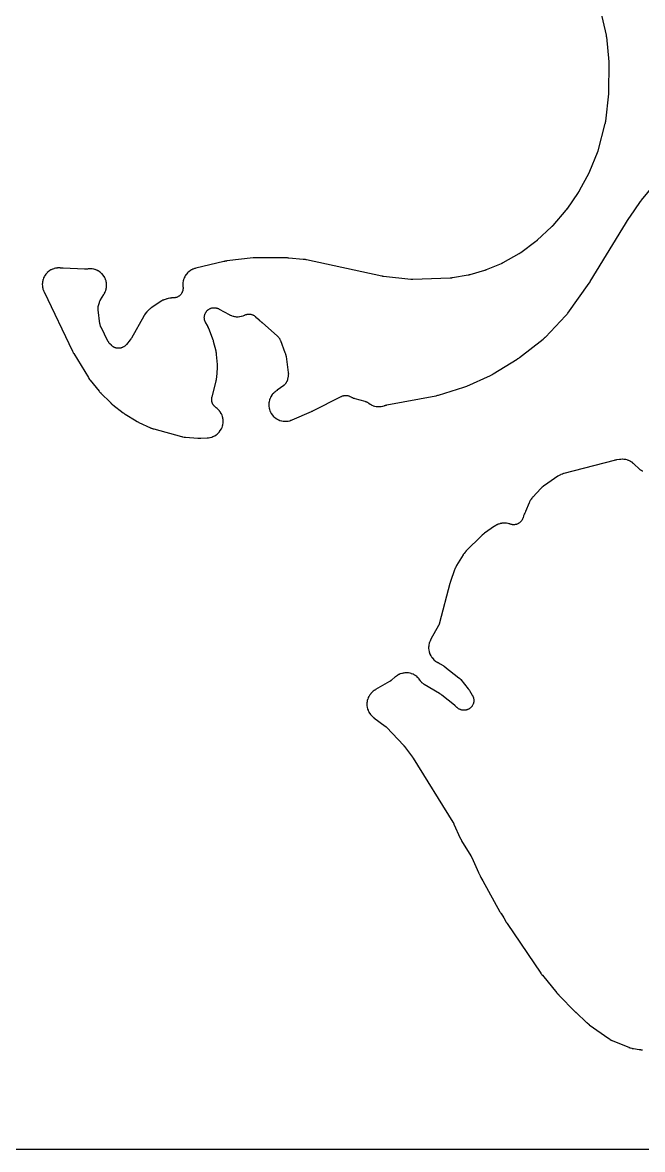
# Model space of a CAD drawing. Header units: millimetres. Extents: x 0 to 300, y 0 to 300.
# Drawn here: x 108.8 to 202.8, y -0.1 to 170.6 of the extents above; entities that cross this region are included whole.
import ezdxf

# ---------------------------------------------------------------- set-up
doc = ezdxf.new("R2010")
doc.units = ezdxf.units.MM
doc.layers.add('CUT', color=7, linetype='CONTINUOUS')

msp = doc.modelspace()

# ---------------------------------------------------------------- linework, layer by layer
at = {"layer": 'CUT'}
for points in [[(300.012, 298.5625), (300.012, 1.4375), (300.012, 0.5522), (300.0084, 0.4788), (299.9998, 0.4206), (299.9855, 0.3635), (299.9657, 0.3082), (299.9405, 0.255), (299.9103, 0.2046), (299.8753, 0.1573), (299.8358, 0.1137), (299.7922, 0.0743), (299.745, 0.0392), (299.6945, 0.009), (299.6414, -0.0162), (299.586, -0.036), (299.5289, -0.0503), (299.4708, -0.0589), (299.3973, -0.0625), (298.512, -0.0625), (1.4375, -0.0625)], [(196.0452, 173.8855), (197.2278, 168.7055), (197.2309, 168.6917), (197.2377, 168.6596), (197.2405, 168.6458), (197.2438, 168.629), (197.2464, 168.6152), (197.2522, 168.5828), (197.2545, 168.569), (197.2581, 168.5471), (197.2603, 168.5332), (197.2651, 168.5007), (197.267, 168.4868), (197.2692, 168.4697), (197.271, 168.4558), (197.2747, 168.4232), (197.2762, 168.4092), (197.652, 164.6408), (197.6532, 164.6282), (197.6557, 164.599), (197.6567, 164.5864), (197.6578, 164.5711), (197.6586, 164.5585), (197.6603, 164.5292), (197.6609, 164.5166), (197.6618, 164.4967), (197.6623, 164.4841), (197.6631, 164.4547), (197.6634, 164.4421), (197.6636, 164.4268), (197.6637, 164.4142), (197.6638, 164.3848), (197.6637, 164.3722), (197.6093, 160.0412), (197.6091, 160.0301), (197.6084, 160.0044), (197.6081, 159.9933), (197.6076, 159.9799), (197.6071, 159.9688), (197.6058, 159.9431), (197.6052, 159.9321), (197.6041, 159.9147), (197.6034, 159.9037), (197.6015, 159.878), (197.6006, 159.867), (197.5995, 159.8536), (197.5984, 159.8426), (197.5959, 159.817), (197.5948, 159.806), (197.1324, 155.6455), (197.1304, 155.6293), (197.1255, 155.5913), (197.1233, 155.5751), (197.1203, 155.5553), (197.1178, 155.5391), (197.1115, 155.5014), (197.1086, 155.4853), (197.1039, 155.4599), (197.1008, 155.4438), (197.0931, 155.4063), (197.0897, 155.3903), (197.0853, 155.3708), (197.0816, 155.3548), (197.0726, 155.3177), (197.0686, 155.3018), (195.986, 151.1724), (195.982, 151.1578), (195.9725, 151.1239), (195.9683, 151.1093), (195.963, 151.0917), (195.9586, 151.0772), (195.9479, 151.0436), (195.9432, 151.0292), (195.9357, 151.0066), (195.9307, 150.9923), (195.919, 150.9591), (195.9138, 150.9449), (195.9073, 150.9276), (195.9019, 150.9135), (195.8891, 150.8807), (195.8834, 150.8666), (194.7137, 148.0274), (194.7092, 148.0166), (194.6985, 147.9916), (194.6938, 147.9809), (194.6881, 147.9678), (194.6833, 147.9572), (194.6719, 147.9324), (194.667, 147.9219), (194.6591, 147.9052), (194.654, 147.8947), (194.6421, 147.8702), (194.6369, 147.8598), (194.6304, 147.8471), (194.6251, 147.8367), (194.6125, 147.8126), (194.607, 147.8023), (193.1529, 145.1055), (193.1469, 145.0947), (193.1329, 145.0695), (193.1268, 145.0587), (193.1193, 145.0457), (193.1131, 145.035), (193.0984, 145.0103), (193.092, 144.9997), (193.0818, 144.9831), (193.0753, 144.9726), (193.0599, 144.9482), (193.0533, 144.9378), (193.0451, 144.9252), (193.0383, 144.9149), (193.0222, 144.891), (193.0153, 144.8808), (191.2723, 142.3562), (191.2659, 142.3471), (191.2509, 142.3259), (191.2444, 142.3168), (191.2364, 142.3058), (191.2298, 142.2969), (191.2142, 142.2761), (191.2075, 142.2672), (191.1968, 142.2532), (191.19, 142.2444), (191.1739, 142.224), (191.167, 142.2153), (191.1585, 142.2047), (191.1514, 142.1961), (191.1349, 142.1761), (191.1277, 142.1675), (189.1778, 139.8675), (189.1694, 139.8578), (189.1497, 139.8353), (189.1412, 139.8257), (189.1308, 139.814), (189.1221, 139.8045), (189.1018, 139.7826), (189.0931, 139.7732), (189.0791, 139.7585), (189.0702, 139.7493), (189.0493, 139.7279), (189.0402, 139.7188), (189.0291, 139.7078), (189.02, 139.6988), (188.9985, 139.678), (188.9892, 139.6692), (186.803, 137.6178), (186.7936, 137.6092), (186.7717, 137.5892), (186.7622, 137.5807), (186.7506, 137.5704), (186.7411, 137.562), (186.7186, 137.5427), (186.7089, 137.5345), (186.6935, 137.5216), (186.6837, 137.5135), (186.6607, 137.4948), (186.6508, 137.4868), (186.6386, 137.4772), (186.6286, 137.4694), (186.605, 137.4513), (186.5949, 137.4436), (184.2959, 135.7299), (184.284, 135.7212), (184.256, 135.701), (184.2439, 135.6925), (184.2291, 135.6822), (184.2169, 135.6738), (184.1883, 135.6546), (184.1759, 135.6465), (184.1564, 135.6338), (184.1439, 135.6259), (184.1146, 135.6076), (184.102, 135.5998), (184.0866, 135.5905), (184.0739, 135.583), (184.044, 135.5657), (184.0312, 135.5584), (181.5926, 134.1971), (181.5811, 134.1907), (181.554, 134.1761), (181.5423, 134.1699), (181.5281, 134.1625), (181.5163, 134.1565), (181.4888, 134.1427), (181.477, 134.1369), (181.4583, 134.1278), (181.4464, 134.1222), (181.4185, 134.1092), (181.4065, 134.1037), (181.3918, 134.0971), (181.3797, 134.0918), (181.3515, 134.0797), (181.3394, 134.0745), (179.0684, 133.1358), (179.057, 133.1312), (179.0304, 133.1206), (179.019, 133.1162), (179.005, 133.1108), (178.9935, 133.1065), (178.9666, 133.0967), (178.9551, 133.0926), (178.9368, 133.0861), (178.9252, 133.0822), (178.898, 133.0731), (178.8864, 133.0692), (178.8721, 133.0647), (178.8604, 133.061), (178.833, 133.0526), (178.8213, 133.0491), (176.5877, 132.3998), (176.5757, 132.3965), (176.5478, 132.3888), (176.5358, 132.3855), (176.5212, 132.3817), (176.5091, 132.3787), (176.481, 132.3717), (176.4689, 132.3689), (176.4498, 132.3644), (176.4377, 132.3617), (176.4094, 132.3556), (176.3973, 132.353), (176.3824, 132.35), (176.3702, 132.3476), (176.3418, 132.3422), (176.3296, 132.34), (173.9447, 131.9244), (173.9298, 131.922), (173.8952, 131.9165), (173.8803, 131.9143), (173.8621, 131.9118), (173.8472, 131.9098), (173.8124, 131.9055), (173.7974, 131.9038), (173.7739, 131.9013), (173.7589, 131.8998), (173.724, 131.8967), (173.709, 131.8955), (173.6907, 131.8942), (173.6757, 131.8932), (173.6406, 131.8913), (173.6256, 131.8906), (167.945, 131.6697), (167.9381, 131.6694), (167.922, 131.6689), (167.9152, 131.6688), (167.9132, 131.6687), (167.8863, 131.6685), (167.8233, 131.6689), (167.8016, 131.6693), (167.7687, 131.6711), (167.6905, 131.6769), (167.6568, 131.68), (163.5114, 132.1443), (163.5, 132.1457), (163.4734, 132.149), (163.462, 132.1505), (163.4482, 132.1524), (163.4369, 132.154), (163.4106, 132.158), (163.3993, 132.1598), (163.3814, 132.1627), (163.3701, 132.1647), (163.3438, 132.1693), (163.3326, 132.1714), (163.3188, 132.174), (163.3076, 132.1762), (163.2814, 132.1815), (163.2702, 132.1839), (151.8188, 134.6648), (151.8004, 134.6684), (151.6809, 134.6905), (151.6624, 134.6936), (151.5116, 134.7165), (151.4931, 134.719), (151.3724, 134.7336), (151.3538, 134.7355), (149.1683, 134.9297), (149.1559, 134.9307), (149.0753, 134.9362), (149.0629, 134.9369), (148.9615, 134.9417), (148.949, 134.9421), (148.8682, 134.9443), (148.8558, 134.9445), (144.1971, 134.971), (144.179, 134.9709), (144.0615, 134.968), (144.0434, 134.9673), (143.8961, 134.9592), (143.878, 134.958), (143.7609, 134.948), (143.7429, 134.9462), (139.7524, 134.4857), (139.7343, 134.4833), (139.6175, 134.4662), (139.5995, 134.4633), (139.4536, 134.4374), (139.4357, 134.434), (139.3201, 134.4099), (139.3024, 134.4059), (135.0614, 133.3856), (135.047, 133.382), (134.9542, 133.3572), (134.94, 133.3532), (134.8846, 133.337), (134.8564, 133.328), (134.6774, 133.2657), (134.6226, 133.2436), (134.453, 133.1651), (134.4006, 133.1377), (134.2395, 133.0429), (134.1901, 133.0105), (134.0391, 132.9003), (133.9931, 132.8631), (133.8537, 132.7386), (133.8116, 132.6971), (133.6852, 132.5595), (133.6473, 132.5141), (133.535, 132.3647), (133.5019, 132.3158), (133.4048, 132.156), (133.3766, 132.1041), (133.2957, 131.9356), (133.2728, 131.8811), (133.2089, 131.7055), (133.1914, 131.649), (133.1451, 131.4679), (133.1333, 131.41), (133.105, 131.2252), (133.099, 131.1664), (133.089, 130.9798), (133.0888, 130.9207), (133.0973, 130.734), (133.1028, 130.6751), (133.1102, 130.6243), (133.1154, 130.5816), (133.1229, 130.503), (133.1271, 130.417), (133.1271, 130.3597), (133.123, 130.2737), (133.1175, 130.2166), (133.1052, 130.1314), (133.0943, 130.0751), (133.074, 129.9915), (133.0577, 129.9365), (133.0295, 129.8552), (133.008, 129.802), (132.9721, 129.7238), (132.9457, 129.6729), (132.9025, 129.5984), (132.8714, 129.5503), (132.8212, 129.4803), (132.7856, 129.4354), (132.729, 129.3705), (132.6893, 129.3292), (132.6267, 129.27), (132.5832, 129.2326), (132.5153, 129.1797), (132.4685, 129.1467), (132.3958, 129.1005), (132.346, 129.0721), (132.2692, 129.0331), (132.2169, 129.0096), (132.1368, 128.9781), (132.0825, 128.9597), (131.9998, 128.936), (131.944, 128.9229), (131.8593, 128.9072), (131.8025, 128.8995), (131.7167, 128.892), (131.6379, 128.8888), (131.5948, 128.8882), (131.5015, 128.8889), (131.4717, 128.8884), (131.4135, 128.886), (131.3986, 128.8852), (131.3018, 128.8788), (131.2869, 128.8776), (131.2806, 128.877), (131.2681, 128.8758), (131.1867, 128.8666), (131.1742, 128.865), (131.1254, 128.8585), (131.1004, 128.8546), (130.9413, 128.8264), (130.8921, 128.8156), (130.7359, 128.7741), (130.7117, 128.7672), (130.6646, 128.7525), (130.6526, 128.7487), (130.5749, 128.7227), (130.563, 128.7186), (130.2438, 128.6045), (130.232, 128.6001), (130.1552, 128.5708), (130.1434, 128.5662), (130.0977, 128.5476), (130.0744, 128.5376), (129.927, 128.4704), (129.8819, 128.4475), (129.7406, 128.3682), (129.7188, 128.3553), (129.6768, 128.3293), (129.6661, 128.3226), (129.5972, 128.2779), (129.5866, 128.2709), (129.5862, 128.2706), (128.4705, 127.5135), (128.4598, 127.5061), (128.3909, 127.4571), (128.3804, 127.4495), (128.3396, 127.4192), (128.3191, 127.4032), (128.188, 127.2965), (128.1681, 127.2797), (128.1301, 127.2459), (128.1205, 127.2372), (128.0585, 127.1797), (128.0491, 127.1708), (127.693, 126.8257), (127.6826, 126.8154), (127.616, 126.7477), (127.6059, 126.7371), (127.5669, 126.6955), (127.5474, 126.6736), (127.4262, 126.5308), (127.3906, 126.4844), (127.2838, 126.3305), (127.2678, 126.306), (127.2375, 126.2576), (127.23, 126.2451), (127.1817, 126.1633), (127.1744, 126.1506), (125.3084, 122.8052), (125.3035, 122.7965), (125.2953, 122.7822), (125.2748, 122.7482), (125.2388, 122.6913), (125.2225, 122.6664), (125.2207, 122.6638), (125.2036, 122.6395), (125.164, 122.5851), (125.1399, 122.5536), (125.1295, 122.5407), (125.1233, 122.533), (124.5685, 121.8542), (124.5623, 121.8468), (124.5568, 121.8402), (124.5202, 121.799), (124.4652, 121.7409), (124.3997, 121.6782), (124.3541, 121.6388), (124.2826, 121.583), (124.2171, 121.5371), (124.1711, 121.5068), (124.1638, 121.5023), (124.1555, 121.4973), (124.1335, 121.4841), (124.0963, 121.463), (124.0273, 121.426), (123.9501, 121.3892), (123.8976, 121.3671), (123.8172, 121.3378), (123.7628, 121.3208), (123.6801, 121.2993), (123.6243, 121.2876), (123.5399, 121.274), (123.4833, 121.2676), (123.398, 121.2621), (123.341, 121.2611), (123.2555, 121.2637), (123.1988, 121.2682), (123.1139, 121.2789), (123.0578, 121.2887), (122.9743, 121.3074), (122.9194, 121.3225), (122.8381, 121.3491), (122.7849, 121.3693), (122.7065, 121.4035), (122.6554, 121.4287), (122.5806, 121.4701), (122.5322, 121.5001), (122.4616, 121.5484), (122.4162, 121.5828), (122.3506, 121.6377), (122.2929, 121.6907), (122.2621, 121.7204), (122.0487, 121.9363), (122.0405, 121.9447), (122.027, 121.9588), (121.9952, 121.9936), (121.9548, 122.0402), (121.9038, 122.1048), (121.8556, 122.1719), (121.8107, 122.241), (121.7795, 122.2941), (121.7567, 122.3354), (121.7477, 122.3527), (121.7423, 122.3632), (120.6973, 124.4432), (120.6918, 124.4545), (120.6826, 124.4733), (120.6619, 124.5193), (120.6365, 124.5802), (120.6065, 124.6632), (120.5806, 124.7477), (120.5589, 124.8333), (120.5459, 124.8979), (120.5373, 124.9476), (120.5343, 124.9683), (120.5326, 124.9808), (120.2594, 127.0831), (120.258, 127.0945), (120.2561, 127.1106), (120.2516, 127.1623), (120.2474, 127.233), (120.2463, 127.3137), (120.2479, 127.3674), (120.2541, 127.4478), (120.2605, 127.5012), (120.2738, 127.5807), (120.2886, 127.65), (120.3009, 127.7004), (120.3052, 127.7161), (120.3083, 127.7272), (120.4449, 128.201), (120.4479, 128.2111), (120.4529, 128.2277), (120.4659, 128.2676), (120.4842, 128.3193), (120.5113, 128.3874), (120.5414, 128.4545), (120.574, 128.5202), (120.6004, 128.5683), (120.6214, 128.6045), (120.6304, 128.6194), (120.636, 128.6283), (121.1342, 129.4229), (121.142, 129.4355), (121.191, 129.5183), (121.1984, 129.5311), (121.2267, 129.5815), (121.2405, 129.6077), (121.3249, 129.7775), (121.3486, 129.8317), (121.415, 130.0066), (121.4333, 130.0629), (121.4821, 130.2435), (121.4947, 130.3013), (121.5255, 130.4859), (121.5324, 130.5446), (121.5449, 130.7313), (121.5459, 130.7905), (121.5399, 130.9775), (121.5351, 131.0364), (121.5107, 131.2219), (121.5002, 131.2802), (121.4576, 131.4623), (121.4414, 131.5192), (121.3811, 131.6963), (121.3593, 131.7514), (121.2819, 131.9217), (121.2548, 131.9743), (121.161, 132.1361), (121.1288, 132.1858), (121.0195, 132.3376), (120.9826, 132.3839), (120.8589, 132.5242), (120.8176, 132.5666), (120.6807, 132.6941), (120.6354, 132.7322), (120.4866, 132.8456), (120.4378, 132.8791), (120.2785, 132.9772), (120.2267, 133.0057), (120.0585, 133.0877), (120.0041, 133.111), (119.8287, 133.176), (119.7723, 133.1938), (119.5913, 133.2412), (119.5334, 133.2533), (119.3486, 133.2827), (119.2898, 133.2891), (119.103, 133.3001), (119.0438, 133.3006), (118.8543, 133.2931), (118.8248, 133.2912), (118.7672, 133.286), (118.7525, 133.2845), (118.6569, 133.2736), (118.6423, 133.2717), (118.5169, 133.2543), (118.5068, 133.2529), (118.4899, 133.2508), (118.4493, 133.2465), (118.3803, 133.2409), (118.3497, 133.2389), (118.3465, 133.2387), (118.3158, 133.2378), (118.2466, 133.2369), (118.2058, 133.2372), (118.1888, 133.2378), (118.1786, 133.2381), (114.9791, 133.3764), (114.9668, 133.377), (114.9463, 133.3782), (114.8971, 133.3823), (114.814, 133.3916), (114.7773, 133.3965), (114.7406, 133.4022), (114.7259, 133.4043), (114.6305, 133.4166), (114.6158, 133.4183), (114.5583, 133.4243), (114.5288, 133.4266), (114.3393, 133.4369), (114.2801, 133.4372), (114.0932, 133.4288), (114.0343, 133.4233), (113.8491, 133.3966), (113.791, 133.3853), (113.6093, 133.3405), (113.5526, 133.3235), (113.3762, 133.261), (113.3214, 133.2385), (113.1521, 133.1589), (113.0998, 133.1311), (112.9391, 133.0352), (112.8898, 133.0024), (112.7394, 132.8912), (112.6936, 132.8537), (112.5548, 132.7282), (112.5129, 132.6863), (112.3872, 132.5477), (112.3496, 132.502), (112.2381, 132.3517), (112.2053, 132.3025), (112.1092, 132.1419), (112.0813, 132.0897), (112.0015, 131.9204), (111.9789, 131.8657), (111.9161, 131.6894), (111.8991, 131.6327), (111.854, 131.4511), (111.8426, 131.3931), (111.8156, 131.2079), (111.81, 131.149), (111.8014, 130.962), (111.8016, 130.9028), (111.8114, 130.716), (111.8175, 130.6571), (111.8457, 130.4721), (111.8575, 130.4141), (111.9038, 130.2328), (111.9213, 130.1762), (111.9861, 129.9979), (111.9969, 129.9704), (112.0194, 129.9171), (112.0253, 129.9035), (112.0648, 129.8158), (112.071, 129.8024), (116.3788, 120.828), (116.3853, 120.8148), (116.4288, 120.7297), (116.4357, 120.7166), (116.4929, 120.6111), (116.5, 120.5982), (116.5476, 120.5153), (116.5551, 120.5027), (118.7778, 116.8414), (118.7887, 116.8242), (118.8609, 116.7138), (118.8723, 116.697), (118.9676, 116.5616), (118.9796, 116.5452), (119.0592, 116.4399), (119.0717, 116.4239), (120.4041, 114.7796), (120.4142, 114.7675), (120.4806, 114.6899), (120.491, 114.678), (120.5768, 114.5828), (120.5875, 114.5712), (120.6578, 114.4972), (120.6688, 114.4859), (122.1233, 113.0327), (122.1371, 113.0193), (122.2281, 112.934), (122.2423, 112.9211), (122.3598, 112.8179), (122.3744, 112.8054), (122.4707, 112.7261), (122.4857, 112.7142), (124.0449, 111.5115), (124.0572, 111.5022), (124.1376, 111.4434), (124.1501, 111.4345), (124.2529, 111.3633), (124.2657, 111.3547), (124.349, 111.3), (124.3619, 111.2918), (126.0228, 110.2625), (126.038, 110.2534), (126.1378, 110.1956), (126.1533, 110.1869), (126.2806, 110.1181), (126.2963, 110.1099), (126.3994, 110.058), (126.4153, 110.0503), (128.1716, 109.231), (128.1835, 109.2257), (128.2608, 109.1916), (128.2727, 109.1865), (128.3197, 109.1671), (128.3439, 109.1576), (128.5025, 109.0997), (128.5271, 109.0914), (128.5756, 109.076), (128.588, 109.0722), (128.6691, 109.0485), (128.6816, 109.045), (132.9177, 107.9038), (132.9315, 107.9002), (133.0213, 107.8783), (133.0351, 107.8751), (133.0894, 107.8632), (133.1173, 107.8578), (133.2995, 107.8268), (133.3276, 107.8227), (133.3828, 107.816), (133.3969, 107.8145), (133.4889, 107.8055), (133.503, 107.8043), (135.368, 107.6669), (135.3866, 107.6658), (135.5075, 107.6607), (135.5261, 107.6602), (135.678, 107.6584), (135.6966, 107.6585), (135.8176, 107.6609), (135.8362, 107.6615), (136.7833, 107.7095), (136.7979, 107.7104), (136.8931, 107.7176), (136.9077, 107.7189), (136.9647, 107.7246), (136.9939, 107.7282), (137.18, 107.756), (137.2375, 107.7676), (137.4175, 107.8128), (137.4737, 107.8299), (137.6484, 107.8926), (137.7026, 107.915), (137.8704, 107.9945), (137.9221, 108.0221), (138.0813, 108.1176), (138.1301, 108.1502), (138.2792, 108.2607), (138.3246, 108.2979), (138.4622, 108.4225), (138.5038, 108.464), (138.6285, 108.6014), (138.6658, 108.6468), (138.7765, 108.7957), (138.8092, 108.8445), (138.9048, 109.0035), (138.9326, 109.0553), (139.0122, 109.2229), (139.0348, 109.2771), (139.0977, 109.4517), (139.1148, 109.5079), (139.1603, 109.6878), (139.1719, 109.7454), (139.1996, 109.9289), (139.2055, 109.9873), (139.2152, 110.1726), (139.2154, 110.2313), (139.2068, 110.4167), (139.2013, 110.4752), (139.1747, 110.6589), (139.1634, 110.7165), (139.119, 110.8967), (139.1022, 110.9529), (139.0403, 111.1279), (139.0181, 111.1823), (138.9395, 111.3504), (138.912, 111.4023), (138.8173, 111.5619), (138.785, 111.6109), (138.6751, 111.7605), (138.6381, 111.8061), (138.5142, 111.9442), (138.4729, 111.986), (138.3361, 112.1113), (138.2909, 112.1488), (138.13, 112.2696), (138.1287, 112.2706), (138.0471, 112.3315), (137.9809, 112.386), (137.9393, 112.4237), (137.8791, 112.4837), (137.841, 112.5255), (137.7868, 112.5909), (137.7527, 112.6361), (137.7049, 112.7063), (137.6753, 112.7545), (137.6343, 112.8289), (137.6094, 112.8797), (137.5756, 112.9577), (137.5555, 113.0106), (137.5292, 113.0914), (137.5143, 113.1459), (137.4957, 113.2288), (137.486, 113.2846), (137.4753, 113.3689), (137.4709, 113.4253), (137.4682, 113.5102), (137.4691, 113.5667), (137.4745, 113.6515), (137.4807, 113.7078), (137.4941, 113.7917), (137.5099, 113.8679), (137.5195, 113.9093), (138.1367, 116.3057), (138.1399, 116.3187), (138.1598, 116.4039), (138.1627, 116.4171), (138.1735, 116.4685), (138.1785, 116.495), (138.2067, 116.6676), (138.2105, 116.6943), (138.2167, 116.7465), (138.2181, 116.7599), (138.2264, 116.847), (138.2275, 116.8604), (138.332, 118.2976), (138.3327, 118.3086), (138.3369, 118.3858), (138.3374, 118.3973), (138.3391, 118.4479), (138.3395, 118.4723), (138.3386, 118.6244), (138.338, 118.6479), (138.3362, 118.6886), (138.3356, 118.6996), (138.3308, 118.7759), (138.3299, 118.7882), (138.1994, 120.3377), (138.1984, 120.3486), (138.1907, 120.4238), (138.1895, 120.435), (138.1835, 120.4843), (138.1801, 120.508), (138.1563, 120.6551), (138.1522, 120.6777), (138.1443, 120.7168), (138.142, 120.7274), (138.1259, 120.8005), (138.1232, 120.8123), (137.7587, 122.3187), (137.7535, 122.3386), (137.7178, 122.4668), (137.712, 122.4865), (137.6617, 122.6458), (137.6552, 122.6652), (137.6108, 122.7908), (137.6037, 122.81), (137.0371, 124.2531), (137.033, 124.2633), (137.0036, 124.3345), (136.9991, 124.3451), (136.9789, 124.3914), (136.9687, 124.4135), (136.9024, 124.5499), (136.8917, 124.5708), (136.8726, 124.6066), (136.8673, 124.6163), (136.8301, 124.6828), (136.824, 124.6935), (136.5641, 125.137), (136.5431, 125.1749), (136.5062, 125.2454), (136.4697, 125.3243), (136.448, 125.3779), (136.4193, 125.4598), (136.4028, 125.5153), (136.3821, 125.5997), (136.3711, 125.6564), (136.3586, 125.7424), (136.3531, 125.8), (136.349, 125.8867), (136.349, 125.9446), (136.3533, 126.0314), (136.3589, 126.0889), (136.3716, 126.1749), (136.3827, 126.2316), (136.4036, 126.3159), (136.4201, 126.3714), (136.449, 126.4533), (136.4709, 126.5068), (136.5075, 126.5856), (136.5344, 126.6368), (136.5785, 126.7117), (136.6102, 126.76), (136.6613, 126.8303), (136.6975, 126.8754), (136.7552, 126.9404), (136.7956, 126.9818), (136.8592, 127.0409), (136.9034, 127.0782), (136.9724, 127.1309), (137.02, 127.1638), (137.0938, 127.2096), (137.1444, 127.2377), (137.2223, 127.2762), (137.2753, 127.2993), (137.3565, 127.3301), (137.4115, 127.348), (137.4953, 127.3709), (137.5518, 127.3834), (137.6374, 127.398), (137.6948, 127.405), (137.7815, 127.4113), (137.8393, 127.4128), (137.9261, 127.4107), (137.9838, 127.4065), (138.0701, 127.3961), (138.1271, 127.3864), (138.2119, 127.3677), (138.2677, 127.3526), (138.3504, 127.3258), (138.4045, 127.3053), (138.4842, 127.2707), (138.5555, 127.2355), (138.594, 127.2153), (140.0912, 126.3846), (140.1044, 126.3775), (140.1913, 126.3321), (140.2047, 126.3253), (140.2575, 126.2993), (140.2849, 126.2867), (140.4624, 126.2104), (140.5189, 126.1894), (140.7006, 126.1321), (140.7589, 126.1169), (140.9454, 126.0781), (141.005, 126.0688), (141.1945, 126.0489), (141.2546, 126.0456), (141.4452, 126.0449), (141.5054, 126.0476), (141.695, 126.066), (141.7546, 126.0748), (141.9415, 126.112), (141.9999, 126.1268), (142.1821, 126.1826), (142.2388, 126.2031), (142.4168, 126.278), (142.4307, 126.284), (142.4438, 126.2899), (142.4448, 126.2903), (142.4756, 126.3042), (142.55, 126.3356), (142.6326, 126.3658), (142.6886, 126.3832), (142.7739, 126.4052), (142.8313, 126.417), (142.9182, 126.4305), (142.9765, 126.4367), (143.0644, 126.4417), (143.123, 126.4421), (143.211, 126.4385), (143.2694, 126.4332), (143.3565, 126.421), (143.4141, 126.4101), (143.4997, 126.3894), (143.5559, 126.3729), (143.6391, 126.3439), (143.6934, 126.322), (143.7733, 126.2851), (143.8253, 126.2579), (143.9012, 126.2134), (143.9502, 126.1813), (144.0215, 126.1295), (144.0843, 126.079), (144.1179, 126.0505), (144.4323, 125.7713), (144.4357, 125.7683), (144.4393, 125.765), (144.4582, 125.7476), (144.4908, 125.7165), (144.5103, 125.6975), (144.5183, 125.6894), (144.5243, 125.6833), (144.5408, 125.6663), (144.5434, 125.6636), (144.563, 125.6437), (144.5653, 125.6414), (144.6399, 125.5665), (144.6635, 125.544), (144.8209, 125.4022), (144.8457, 125.381), (144.9056, 125.3327), (144.9152, 125.3251), (144.9772, 125.2771), (144.9829, 125.2727), (144.9969, 125.2621), (145.0163, 125.2471), (145.0504, 125.2198), (145.0733, 125.201), (145.0834, 125.1923), (145.0929, 125.1841), (145.0995, 125.1783), (145.1034, 125.1749), (147.4488, 123.0904), (147.4809, 123.0604), (147.5384, 123.004), (147.5981, 122.9395), (147.6357, 122.8947), (147.6888, 122.8247), (147.7218, 122.7764), (147.7678, 122.7015), (147.796, 122.6502), (147.8345, 122.5712), (147.8662, 122.4972), (147.8825, 122.4563), (148.5649, 120.6195), (148.6405, 120.4159), (148.6448, 120.4042), (148.6517, 120.3848), (148.667, 120.3376), (148.6908, 120.2569), (148.7006, 120.221), (148.7015, 120.2172), (148.7098, 120.1809), (148.7268, 120.0986), (148.7356, 120.0497), (148.7386, 120.0293), (148.7404, 120.017), (149.0701, 117.5887), (149.0716, 117.5764), (149.0741, 117.5561), (149.0787, 117.5069), (149.083, 117.4425), (149.0846, 117.3561), (149.082, 117.2695), (149.0753, 117.1834), (149.0672, 117.1193), (149.0597, 117.0705), (149.056, 117.0503), (149.0537, 117.0382), (148.965, 116.5873), (148.9547, 116.5417), (148.9339, 116.4587), (148.9065, 116.3695), (148.8851, 116.3111), (148.8486, 116.2252), (148.8214, 116.1693), (148.7761, 116.0876), (148.7432, 116.0349), (148.6897, 115.9583), (148.6516, 115.9093), (148.5904, 115.8387), (148.5474, 115.7938), (148.4793, 115.7299), (148.4139, 115.6747), (148.3775, 115.6455), (147.4127, 114.9126), (147.4039, 114.906), (147.3833, 114.8907), (147.3744, 114.8842), (147.3675, 114.8792), (147.3539, 114.8696), (147.322, 114.8474), (147.3082, 114.8381), (147.2931, 114.828), (147.2873, 114.8241), (147.2064, 114.7687), (147.1827, 114.7516), (147.0346, 114.6394), (146.9901, 114.6022), (146.9891, 114.6012), (146.8554, 114.4779), (146.8147, 114.4365), (146.6926, 114.2997), (146.6561, 114.2547), (146.5477, 114.1067), (146.5158, 114.0583), (146.4222, 113.9006), (146.3951, 113.8494), (146.3172, 113.6834), (146.2951, 113.6297), (146.2336, 113.457), (146.2168, 113.4015), (146.1723, 113.2236), (146.1609, 113.1667), (146.1337, 112.9854), (146.1279, 112.9277), (146.1184, 112.7446), (146.1182, 112.6866), (146.1264, 112.5034), (146.1318, 112.4456), (146.1577, 112.2641), (146.1686, 112.2072), (146.2118, 112.029), (146.2282, 111.9733), (146.2885, 111.8002), (146.3102, 111.7464), (146.3869, 111.5798), (146.4137, 111.5284), (146.5061, 111.37), (146.5377, 111.3214), (146.645, 111.1727), (146.6811, 111.1273), (146.8023, 110.9897), (146.8426, 110.948), (146.9765, 110.8227), (147.0207, 110.7852), (147.166, 110.6734), (147.2137, 110.6403), (147.3691, 110.543), (147.4197, 110.5147), (147.5838, 110.4329), (147.6369, 110.4095), (147.8082, 110.344), (147.8633, 110.3259), (148.0401, 110.2772), (148.0966, 110.2645), (148.2773, 110.233), (148.3349, 110.2259), (148.5177, 110.212), (148.5757, 110.2105), (148.759, 110.2143), (148.8169, 110.2184), (148.9989, 110.2399), (149.0561, 110.2495), (149.2353, 110.2886), (149.2913, 110.3036), (149.4683, 110.3606), (149.4957, 110.3701), (149.5487, 110.39), (149.5622, 110.3953), (149.6496, 110.4306), (149.663, 110.4362), (152.5817, 111.6977), (152.5894, 111.7011), (152.6428, 111.7251), (152.651, 111.7288), (152.7172, 111.7597), (152.7252, 111.7635), (152.7771, 111.7887), (152.7856, 111.7929), (157.0763, 113.9594), (157.118, 113.9791), (157.1954, 114.0133), (157.2816, 114.0463), (157.3401, 114.0652), (157.4292, 114.0892), (157.4893, 114.102), (157.5804, 114.1167), (157.6415, 114.1234), (157.7337, 114.1286), (157.7951, 114.129), (157.8873, 114.1248), (157.9485, 114.1188), (158.0398, 114.1052), (158.1, 114.093), (158.1894, 114.0701), (158.2481, 114.0518), (158.3347, 114.0199), (158.4124, 113.9866), (158.4544, 113.9673), (158.6376, 113.8774), (158.6499, 113.8716), (158.7302, 113.8344), (158.7426, 113.8288), (158.7914, 113.8076), (158.8166, 113.7973), (158.9818, 113.7341), (159.0075, 113.725), (159.058, 113.7082), (159.071, 113.7041), (159.1556, 113.6782), (159.1686, 113.6744), (160.6976, 113.2438), (160.7375, 113.2315), (160.8101, 113.2074), (160.8879, 113.1775), (160.9388, 113.1551), (161.0136, 113.1181), (161.0621, 113.0912), (161.1332, 113.0474), (161.1963, 113.0042), (161.2302, 112.9799), (161.2921, 112.9333), (161.3159, 112.9163), (161.4711, 112.8108), (161.5211, 112.7803), (161.6836, 112.6918), (161.7363, 112.6663), (161.9066, 112.594), (161.9616, 112.5737), (162.1382, 112.5184), (162.1948, 112.5036), (162.3759, 112.4657), (162.4338, 112.4565), (162.6177, 112.4364), (162.6762, 112.4329), (162.8612, 112.4309), (162.9197, 112.4331), (163.1041, 112.4491), (163.1621, 112.457), (163.344, 112.4909), (163.401, 112.5044), (163.5812, 112.5565), (163.6091, 112.5654), (163.6703, 112.5864), (163.6777, 112.5889), (163.7277, 112.6068), (163.7533, 112.6155), (163.808, 112.6333), (163.8661, 112.65), (163.9311, 112.6663), (163.9737, 112.6759), (163.9904, 112.6792), (164.0011, 112.6813), (171.4444, 114.0788), (171.4611, 114.0822), (171.5692, 114.1057), (171.5858, 114.1095), (171.7207, 114.1429), (171.7371, 114.1472), (171.8438, 114.1768), (171.8601, 114.1816), (175.6845, 115.3609), (175.7026, 115.3668), (175.8193, 115.4069), (175.8371, 115.4133), (175.9819, 115.4682), (175.9996, 115.4752), (176.1135, 115.5226), (176.1309, 115.5302), (179.711, 117.1536), (179.7286, 117.1619), (179.8423, 117.218), (179.8596, 117.2269), (179.9999, 117.3018), (180.0169, 117.3113), (180.1267, 117.3746), (180.1434, 117.3846), (183.7787, 119.6422), (183.7917, 119.6505), (183.8755, 119.7056), (183.8883, 119.7143), (183.9918, 119.7861), (184.0043, 119.7951), (184.0852, 119.8544), (184.0975, 119.8637), (187.6823, 122.6381), (187.6907, 122.6447), (187.7491, 122.6916), (187.7577, 122.6987), (187.7954, 122.7301), (187.8133, 122.7456), (187.9227, 122.8444), (187.9393, 122.8599), (187.9675, 122.8875), (187.9751, 122.895), (188.0272, 122.9476), (188.0355, 122.9562), (191.0892, 126.166), (191.1034, 126.1815), (191.1937, 126.2833), (191.2074, 126.2993), (191.3162, 126.4309), (191.3292, 126.4473), (191.4122, 126.5552), (191.4247, 126.5721), (194.6975, 131.1492), (194.7032, 131.1574), (194.7428, 131.2146), (194.7488, 131.2235), (194.7967, 131.2958), (194.8025, 131.3046), (194.8394, 131.3623), (194.8454, 131.3718), (200.7562, 141.0144), (200.7588, 141.0185), (200.7648, 141.0282), (200.7674, 141.0324), (200.7735, 141.0421), (200.7768, 141.0473), (200.7844, 141.0592), (200.7877, 141.0643), (200.7929, 141.0724), (200.7961, 141.0774), (200.8038, 141.0891), (200.8067, 141.0935), (200.8132, 141.1031), (200.8223, 141.1166), (200.8263, 141.1225), (202.466, 143.5013), (202.4719, 143.5097), (202.4856, 143.5291), (202.4915, 143.5374), (202.4987, 143.5474), (202.5047, 143.5556), (202.5188, 143.5746), (202.5249, 143.5827), (202.5346, 143.5955), (202.5408, 143.6035), (202.5553, 143.6223), (202.5616, 143.6303), (202.5693, 143.64), (202.5756, 143.6479), (202.5906, 143.6663), (202.597, 143.6741), (205.7559, 147.4719)], [(202.7865, 102.6564), (202.7323, 102.6793), (202.6527, 102.7176), (202.6011, 102.7457), (202.5256, 102.7917), (202.4769, 102.8248), (202.4064, 102.8779), (202.3442, 102.9298), (202.3109, 102.9589), (201.4412, 103.7591), (201.4302, 103.769), (201.3576, 103.8325), (201.3463, 103.8421), (201.3018, 103.8792), (201.2786, 103.8976), (201.1267, 104.0119), (201.0776, 104.0452), (200.9173, 104.1425), (200.8652, 104.1708), (200.6961, 104.2519), (200.6414, 104.2748), (200.4651, 104.3388), (200.4085, 104.3563), (200.2268, 104.4025), (200.1686, 104.4143), (199.9832, 104.4424), (199.9242, 104.4484), (199.737, 104.4581), (199.6777, 104.4582), (199.4878, 104.4492), (199.4582, 104.4471), (199.4005, 104.4415), (199.3858, 104.4398), (199.2901, 104.4282), (199.2754, 104.4262), (198.8474, 104.3631), (198.8312, 104.3605), (198.7261, 104.3421), (198.71, 104.339), (198.5787, 104.3123), (198.5627, 104.3088), (198.4587, 104.2846), (198.4428, 104.2807), (190.8234, 102.2887), (190.8071, 102.2842), (190.7017, 102.2534), (190.6856, 102.2485), (190.6228, 102.2283), (190.591, 102.217), (190.3891, 102.1391), (190.3276, 102.1113), (190.1357, 102.0111), (190.1063, 101.9947), (190.0496, 101.961), (190.0353, 101.9521), (189.9426, 101.8933), (189.9284, 101.8841), (187.8864, 100.5063), (187.8723, 100.4964), (187.781, 100.4309), (187.7671, 100.4206), (187.7134, 100.3798), (187.6865, 100.358), (187.5161, 100.2119), (187.4905, 100.1886), (187.4419, 100.1418), (187.4296, 100.1297), (187.351, 100.0494), (187.3391, 100.0369), (186.1158, 98.7152), (186.1069, 98.7053), (186.0492, 98.6401), (186.0405, 98.63), (186.0067, 98.5901), (185.9899, 98.5693), (185.8851, 98.4335), (185.8543, 98.3898), (185.7632, 98.2472), (185.7365, 98.2008), (185.6574, 98.0486), (185.6456, 98.0246), (185.6236, 97.9772), (185.6181, 97.965), (185.5833, 97.8853), (185.578, 97.873), (185.038, 96.5588), (185.0137, 96.5048), (184.9529, 96.3808), (184.9205, 96.3198), (184.9206, 96.3197), (184.9152, 96.3097), (184.8284, 96.1397), (184.804, 96.0854), (184.7355, 95.9101), (184.7166, 95.8537), (184.6616, 95.6575), (184.6486, 95.6153), (184.623, 95.5387), (184.5911, 95.4566), (184.5671, 95.403), (184.5272, 95.3244), (184.4981, 95.2734), (184.4507, 95.199), (184.4168, 95.1511), (184.3623, 95.0818), (184.3239, 95.0374), (184.2629, 94.9737), (184.2203, 94.9334), (184.1534, 94.8759), (184.107, 94.8399), (184.0348, 94.7893), (183.9852, 94.758), (183.9083, 94.7147), (183.8559, 94.6885), (183.7752, 94.6529), (183.7204, 94.6319), (183.6366, 94.6044), (183.58, 94.5888), (183.4939, 94.5697), (183.4361, 94.5597), (183.3485, 94.5491), (183.29, 94.5448), (183.2019, 94.5428), (183.1432, 94.5443), (183.0552, 94.5509), (182.997, 94.5582), (182.9101, 94.5734), (182.8529, 94.5863), (182.7679, 94.6099), (182.6912, 94.6353), (182.6497, 94.6502), (182.6282, 94.6585), (182.5728, 94.6769), (182.3949, 94.7264), (182.338, 94.7394), (182.1561, 94.7714), (182.0982, 94.7787), (181.9141, 94.7929), (181.8558, 94.7945), (181.6712, 94.7907), (181.6129, 94.7867), (181.4296, 94.765), (181.372, 94.7553), (181.1916, 94.7159), (181.1352, 94.7007), (180.9596, 94.6439), (180.9049, 94.6232), (180.7356, 94.5497), (180.6832, 94.5238), (180.5196, 94.4329), (180.4945, 94.4181), (180.446, 94.388), (180.4337, 94.3801), (180.3543, 94.3281), (180.3422, 94.3199), (178.7933, 93.2496), (178.7823, 93.2418), (178.7114, 93.1904), (178.7006, 93.1824), (178.6587, 93.1506), (178.6376, 93.1338), (178.5031, 93.0218), (178.4828, 93.0041), (178.444, 92.9687), (178.4341, 92.9595), (178.3708, 92.8991), (178.3611, 92.8897), (176.0382, 90.572), (176.0261, 90.5596), (175.9486, 90.4777), (175.9369, 90.4649), (175.8918, 90.4144), (175.8695, 90.3879), (175.7294, 90.2114), (175.7086, 90.1836), (175.6697, 90.1283), (175.6599, 90.1139), (175.5977, 90.0199), (175.5884, 90.0053), (174.562, 88.3505), (174.5533, 88.3361), (174.4982, 88.2414), (174.4899, 88.2267), (174.4585, 88.169), (174.4432, 88.1389), (174.3494, 87.9411), (174.3358, 87.9103), (174.311, 87.8494), (174.3048, 87.8337), (174.2664, 87.7311), (174.2607, 87.7152), (173.6463, 85.9241), (173.6429, 85.914), (173.62, 85.8431), (173.6166, 85.8321), (173.5898, 85.7433), (173.5866, 85.7325), (173.5667, 85.6619), (173.5636, 85.6503), (172.0112, 79.6868), (172.0088, 79.6777), (172.0049, 79.6632), (171.9983, 79.6402), (171.9881, 79.6063), (171.979, 79.5776), (171.977, 79.5716), (171.9596, 79.5246), (171.9325, 79.4569), (171.9052, 79.3955), (171.8839, 79.352), (171.8664, 79.3181), (171.8592, 79.305), (171.8547, 79.2966), (170.6875, 77.2033), (170.6804, 77.1901), (170.6351, 77.104), (170.6283, 77.0906), (170.6024, 77.0382), (170.5898, 77.011), (170.5135, 76.8348), (170.4925, 76.7788), (170.435, 76.5984), (170.4196, 76.5405), (170.3803, 76.3553), (170.3708, 76.2961), (170.3502, 76.1079), (170.3467, 76.0481), (170.3449, 75.8588), (170.3473, 75.799), (170.3645, 75.6104), (170.3729, 75.5511), (170.4087, 75.3652), (170.4229, 75.307), (170.4771, 75.1256), (170.4971, 75.0691), (170.5691, 74.894), (170.5947, 74.8398), (170.6838, 74.6728), (170.7146, 74.6214), (170.8199, 74.4641), (170.8556, 74.416), (170.9761, 74.27), (171.0165, 74.2257), (171.1509, 74.0924), (171.1955, 74.0524), (171.3426, 73.9332), (171.3909, 73.8978), (171.5514, 73.7924), (171.5768, 73.7765), (171.5882, 73.7698), (171.6075, 73.7589), (171.7412, 73.6868), (171.7539, 73.6802), (171.7669, 73.6736), (171.7773, 73.6682), (171.8316, 73.6397), (171.8518, 73.6288), (171.8985, 73.6027), (171.9184, 73.5912), (172.0838, 73.4933), (172.5556, 73.2139), (172.5685, 73.2061), (172.5985, 73.1877), (172.6113, 73.1797), (172.6268, 73.1698), (172.6394, 73.1615), (172.6688, 73.1421), (172.6813, 73.1337), (172.7033, 73.1186), (172.7156, 73.1099), (172.7443, 73.0895), (172.7565, 73.0807), (172.7713, 73.0698), (172.7834, 73.0607), (172.8114, 73.0394), (172.8233, 73.0301), (174.922, 71.3718), (174.9315, 71.3642), (174.9471, 71.3515), (174.9839, 71.3199), (175.0448, 71.2648), (175.0713, 71.2398), (175.074, 71.2371), (175.0994, 71.2111), (175.1556, 71.1512), (175.1879, 71.115), (175.2009, 71.0996), (175.2086, 71.0902), (176.3464, 69.7017), (176.3561, 69.6896), (176.3785, 69.6613), (176.388, 69.6491), (176.3994, 69.6341), (176.4087, 69.6217), (176.4302, 69.5926), (176.4392, 69.5801), (176.4551, 69.5577), (176.4639, 69.545), (176.4843, 69.5152), (176.493, 69.5024), (176.5034, 69.4866), (176.5118, 69.4736), (176.5312, 69.4432), (176.5393, 69.43), (176.9606, 68.7411), (176.9828, 68.7028), (177.0216, 68.6317), (177.0601, 68.552), (177.0831, 68.4978), (177.1136, 68.4148), (177.1312, 68.3586), (177.1534, 68.273), (177.1654, 68.2153), (177.1791, 68.1279), (177.1853, 68.0694), (177.1904, 67.9811), (177.1908, 67.9222), (177.1872, 67.8338), (177.1819, 67.7752), (177.1696, 67.6876), (177.1585, 67.6297), (177.1377, 67.5438), (177.121, 67.4873), (177.0919, 67.4038), (177.0697, 67.3492), (177.0325, 67.269), (177.0051, 67.2169), (176.9602, 67.1407), (176.9278, 67.0915), (176.8756, 67.0201), (176.8386, 66.9743), (176.7796, 66.9084), (176.7382, 66.8665), (176.6731, 66.8066), (176.6278, 66.769), (176.5571, 66.7158), (176.5084, 66.6828), (176.4328, 66.6369), (176.381, 66.6088), (176.3013, 66.5705), (176.247, 66.5476), (176.1639, 66.5173), (176.1077, 66.4999), (176.022, 66.4779), (175.9643, 66.4661), (175.8769, 66.4526), (175.8183, 66.4465), (175.73, 66.4417), (175.6711, 66.4414), (175.5828, 66.4452), (175.5241, 66.4507), (175.4366, 66.4632), (175.3788, 66.4744), (175.2929, 66.4955), (175.2364, 66.5123), (175.153, 66.5417), (175.0985, 66.5639), (175.0184, 66.6014), (174.9663, 66.6289), (174.8902, 66.674), (174.8411, 66.7065), (174.7698, 66.7589), (174.7242, 66.7961), (174.6584, 66.8552), (174.6268, 66.8865), (174.624, 66.8892), (174.4331, 67.0762), (174.4102, 67.0975), (174.3624, 67.1396), (174.3502, 67.1501), (174.2695, 67.2174), (174.2569, 67.2276), (172.3483, 68.7357), (172.3409, 68.7415), (172.2883, 68.7817), (172.2804, 68.7876), (172.2445, 68.8142), (172.2277, 68.8262), (172.122, 68.8988), (172.1055, 68.9098), (172.0718, 68.9313), (172.0635, 68.9365), (172.0062, 68.9719), (171.9968, 68.9776), (169.6458, 70.3699), (169.6088, 70.393), (169.5422, 70.437), (169.4718, 70.4885), (169.4267, 70.5249), (169.3616, 70.583), (169.3202, 70.6237), (169.2611, 70.6877), (169.2239, 70.7322), (169.1712, 70.8017), (169.1261, 70.8676), (169.1024, 70.9042), (169.0913, 70.9222), (169.0835, 70.9345), (169.0526, 70.9821), (169.0361, 71.0062), (168.9271, 71.1575), (168.8908, 71.203), (168.7694, 71.3411), (168.7289, 71.3829), (168.5946, 71.5086), (168.5502, 71.5463), (168.4044, 71.6584), (168.3566, 71.6916), (168.2005, 71.789), (168.1498, 71.8174), (167.985, 71.8993), (167.9317, 71.9227), (167.7599, 71.9882), (167.7046, 72.0063), (167.5271, 72.0549), (167.4703, 72.0675), (167.289, 72.0987), (167.2313, 72.1058), (167.0478, 72.1192), (166.9896, 72.1207), (166.8057, 72.1163), (166.7477, 72.1121), (166.5651, 72.09), (166.5077, 72.0802), (166.3281, 72.0404), (166.272, 72.0251), (166.0971, 71.9682), (166.0427, 71.9475), (165.8741, 71.8739), (165.822, 71.848), (165.6613, 71.7584), (165.6119, 71.7276), (165.4586, 71.6214), (165.4351, 71.6043), (165.39, 71.5697), (165.3786, 71.5607), (165.3049, 71.5014), (165.2937, 71.4921), (164.6924, 70.9827), (164.6846, 70.9762), (164.6723, 70.966), (164.6404, 70.9407), (164.5855, 70.8994), (164.5608, 70.8814), (164.5592, 70.8803), (164.5339, 70.8631), (164.4764, 70.8256), (164.4418, 70.8041), (164.428, 70.796), (164.4192, 70.7909), (162.2929, 69.5687), (162.2801, 69.5611), (162.1977, 69.5109), (162.1851, 69.5031), (162.1363, 69.4717), (162.1117, 69.4551), (161.9569, 69.3444), (161.9104, 69.3075), (161.7692, 69.1838), (161.7266, 69.1425), (161.5984, 69.0055), (161.56, 68.9602), (161.4459, 68.8111), (161.4122, 68.7622), (161.3135, 68.6026), (161.2848, 68.5507), (161.2022, 68.3821), (161.1788, 68.3275), (161.1134, 68.1516), (161.0954, 68.095), (161.0477, 67.9135), (161.0355, 67.8554), (161.0059, 67.6701), (160.9994, 67.611), (160.9883, 67.4237), (160.9878, 67.3643), (160.9952, 67.1768), (161.0005, 67.1176), (161.0265, 66.9317), (161.0376, 66.8734), (161.0818, 66.691), (161.0986, 66.6341), (161.1606, 66.4569), (161.183, 66.4019), (161.2622, 66.2318), (161.2899, 66.1793), (161.3856, 66.0178), (161.4183, 65.9683), (161.5295, 65.817), (161.5669, 65.771), (161.6925, 65.6314), (161.7343, 65.5893), (161.875, 65.4611), (161.8974, 65.4417), (161.9421, 65.4048), (161.9537, 65.3955), (162.0296, 65.336), (162.0414, 65.327), (163.7664, 64.0423), (163.7743, 64.0364), (163.7867, 64.027), (163.8176, 64.0023), (163.8688, 63.9596), (163.8913, 63.9403), (163.8927, 63.939), (163.9145, 63.9189), (163.9628, 63.8729), (163.9908, 63.845), (164.0016, 63.8339), (164.0084, 63.8267), (166.5141, 61.1631), (166.5224, 61.1542), (166.5416, 61.1332), (166.5498, 61.1242), (166.5597, 61.113), (166.5677, 61.1039), (166.5864, 61.0824), (166.5943, 61.0731), (166.6067, 61.0584), (166.6145, 61.0491), (166.6325, 61.0271), (166.6402, 61.0176), (166.6495, 61.006), (166.657, 60.9964), (166.6745, 60.9739), (166.6819, 60.9642), (167.8882, 59.3659), (167.8942, 59.3578), (167.9082, 59.3388), (167.9142, 59.3306), (167.9214, 59.3206), (167.9273, 59.3123), (167.9409, 59.293), (167.9467, 59.2847), (167.9557, 59.2715), (167.9614, 59.2631), (167.9746, 59.2435), (167.9801, 59.235), (167.9869, 59.2247), (167.9924, 59.2162), (168.0051, 59.1963), (168.0105, 59.1877), (174.0336, 49.5058), (174.0415, 49.4928), (174.0597, 49.4624), (174.0674, 49.4493), (174.0767, 49.4333), (174.0842, 49.42), (174.1013, 49.389), (174.1086, 49.3757), (174.1198, 49.3545), (174.1269, 49.341), (174.143, 49.3095), (174.1498, 49.2959), (174.1579, 49.2792), (174.1645, 49.2655), (174.1795, 49.2334), (174.1859, 49.2196), (175.1346, 47.1032), (175.1424, 47.0866), (175.1944, 46.9795), (175.2026, 46.9632), (175.272, 46.8308), (175.2807, 46.8147), (175.3392, 46.711), (175.3484, 46.6951), (176.7329, 44.4041), (176.7398, 44.3924), (176.7558, 44.365), (176.7626, 44.3533), (176.7707, 44.3388), (176.7773, 44.3269), (176.7925, 44.2991), (176.7989, 44.2871), (176.8088, 44.2681), (176.815, 44.2561), (176.8293, 44.2278), (176.8354, 44.2156), (176.8426, 44.2007), (176.8485, 44.1884), (176.8619, 44.1597), (176.8676, 44.1474), (177.8971, 41.8594), (177.9023, 41.8482), (177.9369, 41.7754), (177.9423, 41.7643), (177.9876, 41.6739), (177.9932, 41.6628), (178.0308, 41.5916), (178.0367, 41.5807), (178.1499, 41.3761), (178.1731, 41.3284), (178.1788, 41.317), (178.2264, 41.2246), (178.2323, 41.2133), (178.2717, 41.1406), (178.2779, 41.1294), (178.5805, 40.598), (181.1534, 35.9487), (181.1594, 35.938), (181.1994, 35.869), (181.2057, 35.8585), (181.2578, 35.7729), (181.2642, 35.7625), (181.3071, 35.6952), (181.3138, 35.6849), (181.7543, 35.023), (182.1185, 34.3833), (182.124, 34.374), (182.1622, 34.3095), (182.1682, 34.2996), (182.2174, 34.2203), (182.2234, 34.2107), (182.2635, 34.1487), (182.2702, 34.1386), (187.347, 26.6184), (187.3554, 26.6062), (187.4113, 26.5277), (187.42, 26.5158), (187.4926, 26.4189), (187.5017, 26.4072), (187.5614, 26.3315), (187.5707, 26.32), (187.5787, 26.3103), (189.7922, 23.6431), (189.8477, 23.5761), (189.8648, 23.5556), (189.8728, 23.5462), (189.925, 23.4858), (189.9331, 23.4766), (190.0003, 23.4021), (190.0086, 23.3931), (190.0633, 23.3349), (190.0718, 23.326), (192.5742, 20.769), (192.5786, 20.7646), (192.6089, 20.7343), (192.6136, 20.7296), (192.6518, 20.6922), (192.6564, 20.6877), (192.6869, 20.6585), (192.6919, 20.6537), (194.2901, 19.1573), (194.3051, 19.1436), (194.4046, 19.0566), (194.4202, 19.0435), (194.5486, 18.9386), (194.5646, 18.926), (194.6697, 18.846), (194.6861, 18.8339), (197.6319, 16.7445), (197.6459, 16.7349), (197.7378, 16.6735), (197.7521, 16.6643), (197.8083, 16.629), (197.8376, 16.6118), (198.0311, 16.5052), (198.0613, 16.4896), (198.1212, 16.461), (198.1366, 16.4538), (198.2376, 16.4089), (198.2532, 16.4022), (198.2545, 16.4017), (200.6725, 15.4073), (200.6788, 15.4047), (200.6955, 15.3982), (200.8048, 15.357), (200.8217, 15.3509), (200.8879, 15.3282), (200.9222, 15.3176), (201.147, 15.2553), (201.1819, 15.2467), (201.2504, 15.2321), (201.268, 15.2286), (201.3828, 15.2077), (201.4005, 15.2047), (202.2415, 15.077), (202.2552, 15.0751), (202.3444, 15.0637), (202.3581, 15.0621), (202.4119, 15.0564), (202.4395, 15.0542), (202.5021, 15.0505), (202.5094, 15.05), (202.5424, 15.0482), (202.619, 15.0437), (202.6361, 15.0431), (202.689, 15.0402), (202.7166, 15.0394), (202.7707, 15.0389)]]:
    msp.add_lwpolyline(points, dxfattribs=at)

doc.saveas('drawing.dxf')
